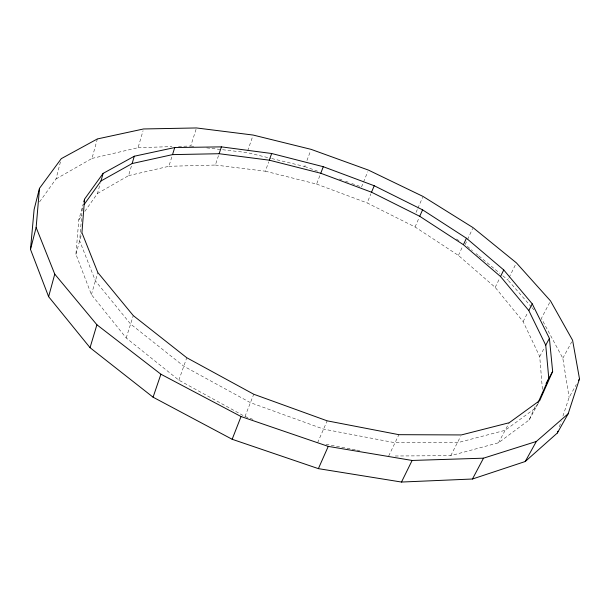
<?xml version="1.0" encoding="UTF-8"?>
<svg xmlns="http://www.w3.org/2000/svg" width="610" height="610" viewBox="0 0 610 610"><rect width="100%" height="100%" fill="white"/><g stroke="black" fill="none" stroke-linecap="round" stroke-linejoin="round"><path stroke-width="0.46" stroke-dasharray="3.05 2.29" d="M82.312 207.911L79.666 240.851L95.404 280.875L130.609 324.04L183.778 366.206L250.428 402.653L323.567 429.112L395.036 442.746L457.355 442.761L505.156 430.309L535.732 407.884L537.273 404.43M252.952 419.39L244.984 416.516L178.867 380.167L126.194 337.955L91.386 294.592L75.922 254.24L78.797 219.951L83.112 204.35M39.589 201.872L55.998 178.966L60.603 161.299M55.998 178.966L91.988 158.432L97.348 138.95M75.922 254.24L81.938 232.73M84.828 211.395L97.44 193.507L100.215 183.663M91.386 294.592L97.836 272.556M97.44 193.507L128.58 175.634L131.63 165.272M91.988 158.432L138.073 147.681L143.06 130.746M128.58 175.634L168.894 166.294L171.967 156.419M126.194 337.955L133.285 315.599M178.509 146.4L190.739 146.011L196.206 128.862M559.393 426.794L561.162 421.449M562.931 416.111L569.122 397.423L576.343 384.491M168.894 166.294L215.36 165.043L218.837 154.597M247.69 150.83L252.54 136.808M178.867 380.167L186.751 357.727M215.36 165.043L265.35 171.212L268.69 161.879M271.778 158.554L304.703 166.515L305.663 163.945M306.952 160.514L310.49 151.082M265.35 171.212L316.613 184.09L320.128 174.925M244.984 416.516L253.737 394.235M361.532 187.003L367.708 171.776M542.404 389.264L539.72 356.56L523.121 321.6L495.198 287.371L458.423 255.437L415.052 226.973L367.144 202.924L370.872 193.858M416.043 212.44L417.507 209.07M417.88 208.231L422.654 197.282M317.604 442.738L327.181 420.839M415.052 226.973L419.017 217.938M395.257 455.998L450.752 455.655L498.492 442.784L529.175 419.939L535.641 405.497M458.423 255.437L462.647 246.364M465.171 244.572L467.146 240.34M467.542 239.494L472.674 228.498M388.677 456.036L398.894 434.678M495.198 287.371L499.712 278.19M531.462 307.021L507.894 279.99L508.702 278.358M509.106 277.542L515.58 264.488M450.752 455.655L460.558 436.508M523.121 321.6L527.993 312.122M549.648 302.575L541.383 318.405L562.817 358.261L569.122 397.423M539.72 356.56L544.455 347.654M498.492 442.784L509.19 422.745M529.175 419.939L538.386 403.012M562.817 358.261L571.707 341.913M78.797 219.951L82.091 215.284M138.073 147.681L171.928 146.606M190.739 146.011L194.491 146.453M206.698 147.872L247.081 152.576L270.863 158.333M326.022 444.309L351.268 449.036M352.206 449.212L355.943 449.913M356.88 450.088L359.687 450.615M304.703 166.515L318.908 171.639M339.335 178.997L341.996 179.958M345.55 181.239L348.219 182.199M351.764 183.48L360.647 186.683M316.613 184.09L367.144 202.924M456.387 239.021L459.582 241.041M467.344 246.371L472.414 250.573M476.036 253.577L478.209 255.376M478.934 255.979L499.925 273.387M502.823 275.789L507.894 279.99M532.08 307.73L533.941 309.865"/><path stroke-width="0.91" d="M30.5 249.398L36.142 227.469L39.49 188.337L61.297 158.646L97.348 138.95L143.586 128.962L196.496 127.955L253.142 135.054L311.13 149.366L368.394 170.083L423.02 196.435L473.07 227.652L516.388 262.857L550.517 300.905L572.599 340.281L579.5 378.84L568.177 413.74L557.326 433.024L525.24 461.511L472.46 479.01L401.494 482.045L318.382 468.64L232.158 439.276L153.079 397.194L90.036 347.677L48.617 296.681L30.5 249.398L34.114 209.504L39.49 188.337M48.617 296.681L54.755 274.134L36.142 227.469M83.837 201.727L84.325 199.981M84.028 204.678L100.978 180.979L103.113 173.392L134.284 156.229L174.734 147.551L221.407 146.873L271.679 153.506L323.285 166.705L374.212 185.737L422.57 209.84L466.436 238.228L503.753 269.955L532.24 303.849L549.396 338.359L552.645 371.452L539.713 400.572L509.19 422.745L461.358 434.938L398.894 434.678L327.181 420.839L253.737 394.235L186.751 357.727L133.285 315.599L97.836 272.556L81.938 232.73L84.561 199.112L103.113 173.392M100.978 180.979L132.134 163.549L134.284 156.229M90.036 347.677L96.906 324.772L54.755 274.134M132.134 163.549L172.531 154.62L174.734 147.551M557.326 433.024L557.921 431.239M172.531 154.62L219.127 153.72L221.407 146.873M153.079 397.194L160.91 374.22L96.906 324.772M219.127 153.72L269.292 160.178L271.679 153.506M269.292 160.178L320.768 173.255L323.285 166.705M232.158 439.276L241.041 416.538L160.91 374.22M538.043 402.699L548.809 378.52L545.744 345.222L528.801 310.543L500.528 276.521L463.417 244.717L419.733 216.298L371.543 192.211L374.212 185.737M419.733 216.298L422.57 209.84M318.382 468.64L328.249 446.39L412.124 460.458L483.501 458.179L536.335 441.472L568.177 413.74M463.417 244.717L466.436 238.228M500.528 276.521L503.753 269.955M401.494 482.045L412.124 460.458M528.801 310.543L532.24 303.849M472.46 479.01L483.501 458.179M545.744 345.222L549.396 338.359M546.095 383.53L552.645 371.452M525.24 461.511L536.335 441.472M578.6 380.457L579.5 378.84M241.041 416.538L328.249 446.39M320.768 173.255L371.543 192.211"/></g></svg>
